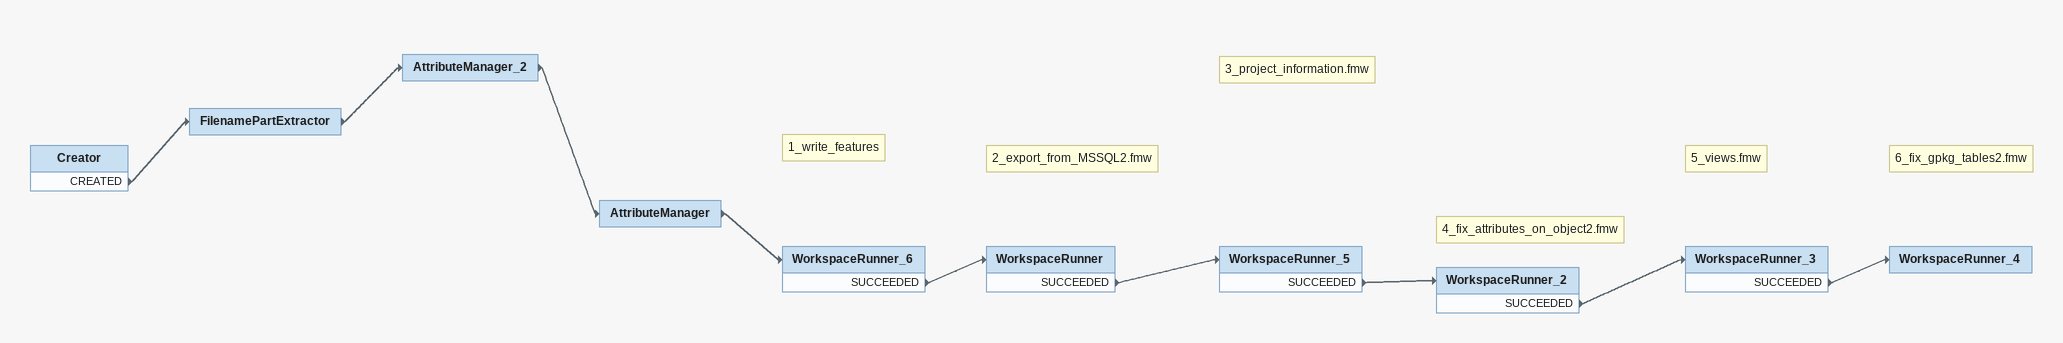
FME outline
Creator
    CREATED -> FilenamePartExtractor
FilenamePartExtractor
    -> AttributeManager_2
AttributeManager_2
    -> AttributeManager
AttributeManager
    -> WorkspaceRunner_6
Note: 1_write_features
WorkspaceRunner_6
    SUCCEEDED -> WorkspaceRunner
Note: 2_export_from_MSSQL2.fmw
WorkspaceRunner
    SUCCEEDED -> WorkspaceRunner_5
Note: 3_project_information.fmw
WorkspaceRunner_5
    SUCCEEDED -> WorkspaceRunner_2
Note: 4_fix_attributes_on_object2.fmw
WorkspaceRunner_2
    SUCCEEDED -> WorkspaceRunner_3
Note: 5_views.fmw
WorkspaceRunner_3
    SUCCEEDED -> WorkspaceRunner_4
Note: 6_fix_gpkg_tables2.fmw
WorkspaceRunner_4
